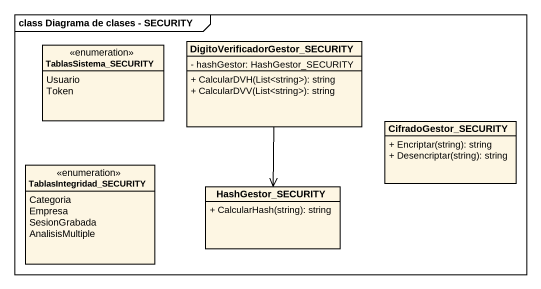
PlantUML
@startuml
mainframe class Diagrama de clases - SECURITY
hide circle
hide empty members
skinparam classAttributeIconSize 0
class "DigitoVerificadorGestor_SECURITY" as DigitoVerificadorGestor {
  - hashGestor: HashGestor_SECURITY
  + CalcularDVH(List<string>): string
  + CalcularDVV(List<string>): string
}
enum TablasSistema_SECURITY {
  Usuario
  Token
}
class CifradoGestor_SECURITY {
  + Encriptar(string): string
  + Desencriptar(string): string
}
enum TablasIntegridad_SECURITY {
  Categoria
  Empresa
  SesionGrabada
  AnalisisMultiple
}
class HashGestor_SECURITY {
  + CalcularHash(string): string
}
DigitoVerificadorGestor --> HashGestor_SECURITY
@enduml
